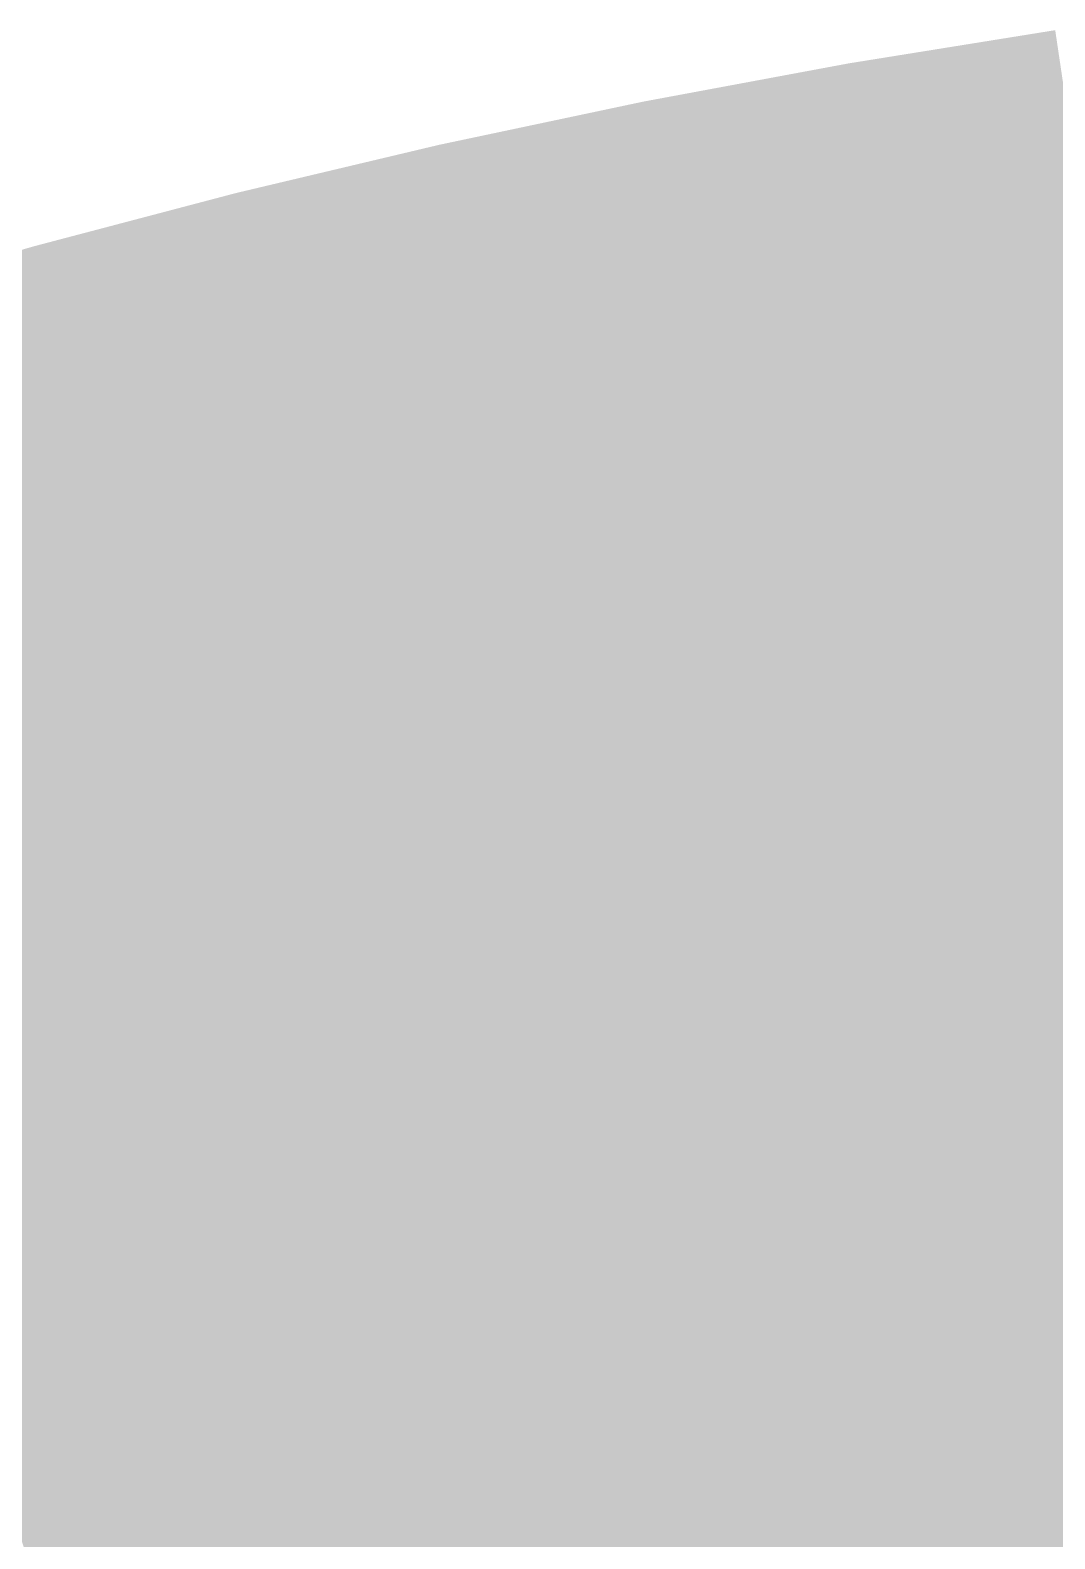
# Model space of a CAD drawing. Header units: inches. Extents: x -266 to 784, y -170 to 213.
# Drawn here: x -45.41 to -24.95, y 138.02 to 168.16 of the extents above; entities that cross this region are included whole.
import ezdxf

# ---------------------------------------------------------------- set-up
doc = ezdxf.new("R2010")
doc.units = ezdxf.units.IN
doc.header["$MEASUREMENT"] = 0

msp = doc.modelspace()

# ---------------------------------------------------------------- linework, layer by layer
at = {"color": 98, "true_color": 0x020301}
for points in [[(-28.892559, 166.511922), (-29.063521, 167.497199), (-24.79745, 167.17083), (-24.944181, 168.160007)], [(-32.970264, 165.752712), (-33.165355, 166.733498), (-28.892559, 166.511922), (-29.063521, 167.497199)], [(-37.02811, 164.89366), (-37.247211, 165.869362), (-32.970264, 165.752712), (-33.165355, 166.733498)], [(-41.06365, 163.935282), (-41.306631, 164.905313), (-37.02811, 164.89366), (-37.247211, 165.869362)], [(-45.074456, 162.878155), (-45.341169, 163.841931), (-41.06365, 163.935282), (-41.306631, 164.905313)], [(-49.05811, 161.722917), (-49.348395, 162.679857), (-45.074456, 162.878155), (-45.341169, 163.841931)]]:
    msp.add_solid(points, dxfattribs=at)
at = {"color": 98, "true_color": 0x050803}
for points in [[(-28.721597, 165.526644), (-28.892559, 166.511922), (-24.65072, 166.181654), (-24.79745, 167.17083)], [(-32.775174, 164.771927), (-32.970264, 165.752712), (-28.721597, 165.526644), (-28.892559, 166.511922)], [(-36.809008, 163.917958), (-37.02811, 164.89366), (-32.775174, 164.771927), (-32.970264, 165.752712)]]:
    msp.add_solid(points, dxfattribs=at)
at = {"color": 98, "true_color": 0x080c05}
msp.add_solid([(-28.550635, 164.541366), (-28.721597, 165.526644), (-24.503989, 165.192477), (-24.65072, 166.181654)], dxfattribs=at)
at = {"color": 98, "true_color": 0x070c05}
for points in [[(-32.580084, 163.791142), (-32.775174, 164.771927), (-28.550635, 164.541366), (-28.721597, 165.526644)], [(-36.589907, 162.942256), (-36.809008, 163.917958), (-32.580084, 163.791142), (-32.775174, 164.771927)], [(-40.57769, 161.995219), (-40.82067, 162.965251), (-36.589907, 162.942256), (-36.809008, 163.917958)], [(-44.54103, 160.950603), (-44.807743, 161.914379), (-40.57769, 161.995219), (-40.82067, 162.965251)], [(-48.477541, 159.809036), (-48.767826, 160.765976), (-44.54103, 160.950603), (-44.807743, 161.914379)]]:
    msp.add_solid(points, dxfattribs=at)
at = {"color": 88, "true_color": 0x0b1008}
msp.add_solid([(-28.379674, 163.556089), (-28.550635, 164.541366), (-24.357259, 164.203301), (-24.503989, 165.192477)], dxfattribs=at)
at = {"color": 98, "true_color": 0x040803}
for points in [[(-40.82067, 162.965251), (-41.06365, 163.935282), (-36.809008, 163.917958), (-37.02811, 164.89366)], [(-44.807743, 161.914379), (-45.074456, 162.878155), (-40.82067, 162.965251), (-41.06365, 163.935282)], [(-48.767826, 160.765976), (-49.05811, 161.722917), (-44.807743, 161.914379), (-45.074456, 162.878155)]]:
    msp.add_solid(points, dxfattribs=at)
at = {"color": 88, "true_color": 0x0a1008}
for points in [[(-32.384993, 162.810357), (-32.580084, 163.791142), (-28.379674, 163.556089), (-28.550635, 164.541366)], [(-36.370806, 161.966554), (-36.589907, 162.942256), (-32.384993, 162.810357), (-32.580084, 163.791142)], [(-40.33471, 161.025188), (-40.57769, 161.995219), (-36.370806, 161.966554), (-36.589907, 162.942256)], [(-44.274318, 159.986827), (-44.54103, 160.950603), (-40.33471, 161.025188), (-40.57769, 161.995219)], [(-48.187256, 158.852096), (-48.477541, 159.809036), (-44.274318, 159.986827), (-44.54103, 160.950603)]]:
    msp.add_solid(points, dxfattribs=at)
at = {"color": 88, "true_color": 0x0d140a}
for points in [[(-28.208712, 162.570811), (-28.379674, 163.556089), (-24.210528, 163.214124), (-24.357259, 164.203301)], [(-32.189903, 161.829571), (-32.384993, 162.810357), (-28.208712, 162.570811), (-28.379674, 163.556089)], [(-36.151705, 160.990851), (-36.370806, 161.966554), (-32.189903, 161.829571), (-32.384993, 162.810357)], [(-40.09173, 160.055157), (-40.33471, 161.025188), (-36.151705, 160.990851), (-36.370806, 161.966554)]]:
    msp.add_solid(points, dxfattribs=at)
at = {"color": 88, "true_color": 0x10190c}
for points in [[(-28.03775, 161.585533), (-28.208712, 162.570811), (-24.063798, 162.224948), (-24.210528, 163.214124)], [(-31.994813, 160.848786), (-32.189903, 161.829571), (-28.03775, 161.585533), (-28.208712, 162.570811)], [(-35.932603, 160.015149), (-36.151705, 160.990851), (-31.994813, 160.848786), (-32.189903, 161.829571)]]:
    msp.add_solid(points, dxfattribs=at)
at = {"color": 88, "true_color": 0x131d0e}
for points in [[(-27.866788, 160.600256), (-28.03775, 161.585533), (-23.917067, 161.235771), (-24.063798, 162.224948)], [(-31.799722, 159.868001), (-31.994813, 160.848786), (-27.866788, 160.600256), (-28.03775, 161.585533)]]:
    msp.add_solid(points, dxfattribs=at)
at = {"color": 88, "true_color": 0x162110}
for points in [[(-27.695826, 159.614978), (-27.866788, 160.600256), (-23.770337, 160.246595), (-23.917067, 161.235771)], [(-31.604632, 158.887215), (-31.799722, 159.868001), (-27.695826, 159.614978), (-27.866788, 160.600256)]]:
    msp.add_solid(points, dxfattribs=at)
at = {"color": 88, "true_color": 0x0c140a}
for points in [[(-44.007605, 159.023051), (-44.274318, 159.986827), (-40.09173, 160.055157), (-40.33471, 161.025188)], [(-47.896972, 157.895155), (-48.187256, 158.852096), (-44.007605, 159.023051), (-44.274318, 159.986827)]]:
    msp.add_solid(points, dxfattribs=at)
at = {"color": 88, "true_color": 0x0f190c}
for points in [[(-39.848749, 159.085126), (-40.09173, 160.055157), (-35.932603, 160.015149), (-36.151705, 160.990851)], [(-43.740892, 158.059275), (-44.007605, 159.023051), (-39.848749, 159.085126), (-40.09173, 160.055157)], [(-47.606687, 156.938215), (-47.896972, 157.895155), (-43.740892, 158.059275), (-44.007605, 159.023051)]]:
    msp.add_solid(points, dxfattribs=at)
at = {"color": 88, "true_color": 0x121d0e}
for points in [[(-35.713502, 159.039447), (-35.932603, 160.015149), (-31.799722, 159.868001), (-31.994813, 160.848786)], [(-39.605769, 158.115094), (-39.848749, 159.085126), (-35.713502, 159.039447), (-35.932603, 160.015149)], [(-43.474179, 157.095499), (-43.740892, 158.059275), (-39.605769, 158.115094), (-39.848749, 159.085126)]]:
    msp.add_solid(points, dxfattribs=at)
at = {"color": 88, "true_color": 0x192512}
msp.add_solid([(-27.524864, 158.6297), (-27.695826, 159.614978), (-23.623606, 159.257418), (-23.770337, 160.246595)], dxfattribs=at)
at = {"color": 88, "true_color": 0x152110}
for points in [[(-35.494401, 158.063745), (-35.713502, 159.039447), (-31.604632, 158.887215), (-31.799722, 159.868001)], [(-39.362789, 157.145063), (-39.605769, 158.115094), (-35.494401, 158.063745), (-35.713502, 159.039447)]]:
    msp.add_solid(points, dxfattribs=at)
at = {"color": 88, "true_color": 0x182512}
for points in [[(-31.409542, 157.90643), (-31.604632, 158.887215), (-27.524864, 158.6297), (-27.695826, 159.614978)], [(-35.2753, 157.088043), (-35.494401, 158.063745), (-31.409542, 157.90643), (-31.604632, 158.887215)], [(-39.119809, 156.175032), (-39.362789, 157.145063), (-35.2753, 157.088043), (-35.494401, 158.063745)]]:
    msp.add_solid(points, dxfattribs=at)
at = {"color": 250, "true_color": 0x1c2a14}
msp.add_solid([(-27.353902, 157.644423), (-27.524864, 158.6297), (-23.476876, 158.268242), (-23.623606, 159.257418)], dxfattribs=at)
at = {"color": 99, "true_color": 0x1b2a14}
for points in [[(-31.214452, 156.925645), (-31.409542, 157.90643), (-27.353902, 157.644423), (-27.524864, 158.6297)], [(-35.056198, 156.112341), (-35.2753, 157.088043), (-31.214452, 156.925645), (-31.409542, 157.90643)]]:
    msp.add_solid(points, dxfattribs=at)
at = {"color": 99, "true_color": 0x1f2e16}
msp.add_solid([(-27.18294, 156.659145), (-27.353902, 157.644423), (-23.330145, 157.279065), (-23.476876, 158.268242)], dxfattribs=at)
at = {"color": 88, "true_color": 0x111d0e}
msp.add_solid([(-47.316402, 155.981275), (-47.606687, 156.938215), (-43.474179, 157.095499), (-43.740892, 158.059275)], dxfattribs=at)
at = {"color": 88, "true_color": 0x142110}
for points in [[(-43.207467, 156.131723), (-43.474179, 157.095499), (-39.362789, 157.145063), (-39.605769, 158.115094)], [(-47.026118, 155.024334), (-47.316402, 155.981275), (-43.207467, 156.131723), (-43.474179, 157.095499)]]:
    msp.add_solid(points, dxfattribs=at)
at = {"color": 99, "true_color": 0x1e2e16}
for points in [[(-31.019361, 155.94486), (-31.214452, 156.925645), (-27.18294, 156.659145), (-27.353902, 157.644423)], [(-34.837097, 155.136639), (-35.056198, 156.112341), (-31.019361, 155.94486), (-31.214452, 156.925645)]]:
    msp.add_solid(points, dxfattribs=at)
at = {"color": 88, "true_color": 0x172512}
for points in [[(-42.940754, 155.167947), (-43.207467, 156.131723), (-39.119809, 156.175032), (-39.362789, 157.145063)], [(-46.735833, 154.067394), (-47.026118, 155.024334), (-42.940754, 155.167947), (-43.207467, 156.131723)]]:
    msp.add_solid(points, dxfattribs=at)
at = {"color": 88, "true_color": 0x1a2a14}
for points in [[(-38.876829, 155.205001), (-39.119809, 156.175032), (-35.056198, 156.112341), (-35.2753, 157.088043)], [(-42.674041, 154.204171), (-42.940754, 155.167947), (-38.876829, 155.205001), (-39.119809, 156.175032)]]:
    msp.add_solid(points, dxfattribs=at)
at = {"color": 99, "true_color": 0x223219}
msp.add_solid([(-27.011978, 155.673867), (-27.18294, 156.659145), (-23.183415, 156.289889), (-23.330145, 157.279065)], dxfattribs=at)
at = {"color": 99, "true_color": 0x213219}
msp.add_solid([(-30.824271, 154.964074), (-31.019361, 155.94486), (-27.011978, 155.673867), (-27.18294, 156.659145)], dxfattribs=at)
at = {"color": 99, "true_color": 0x1d2e16}
for points in [[(-38.633849, 154.234969), (-38.876829, 155.205001), (-34.837097, 155.136639), (-35.056198, 156.112341)], [(-42.407328, 153.240394), (-42.674041, 154.204171), (-38.633849, 154.234969), (-38.876829, 155.205001)]]:
    msp.add_solid(points, dxfattribs=at)
at = {"color": 99, "true_color": 0x24361b}
for points in [[(-26.841017, 154.68859), (-27.011978, 155.673867), (-23.036684, 155.300712), (-23.183415, 156.289889)], [(-30.629181, 153.983289), (-30.824271, 154.964074), (-26.841017, 154.68859), (-27.011978, 155.673867)]]:
    msp.add_solid(points, dxfattribs=at)
at = {"color": 99, "true_color": 0x203219}
for points in [[(-34.617996, 154.160937), (-34.837097, 155.136639), (-30.824271, 154.964074), (-31.019361, 155.94486)], [(-38.390868, 153.264938), (-38.633849, 154.234969), (-34.617996, 154.160937), (-34.837097, 155.136639)]]:
    msp.add_solid(points, dxfattribs=at)
at = {"color": 99, "true_color": 0x273b1d}
for points in [[(-26.670055, 153.703312), (-26.841017, 154.68859), (-22.889954, 154.311536), (-23.036684, 155.300712)], [(-30.43409, 153.002504), (-30.629181, 153.983289), (-26.670055, 153.703312), (-26.841017, 154.68859)]]:
    msp.add_solid(points, dxfattribs=at)
at = {"color": 88, "true_color": 0x192a14}
msp.add_solid([(-46.445548, 153.110454), (-46.735833, 154.067394), (-42.674041, 154.204171), (-42.940754, 155.167947)], dxfattribs=at)
at = {"color": 99, "true_color": 0x23361b}
for points in [[(-34.398895, 153.185234), (-34.617996, 154.160937), (-30.629181, 153.983289), (-30.824271, 154.964074)], [(-38.147888, 152.294907), (-38.390868, 153.264938), (-34.398895, 153.185234), (-34.617996, 154.160937)]]:
    msp.add_solid(points, dxfattribs=at)
at = {"color": 99, "true_color": 0x2a3f1f}
msp.add_solid([(-26.499093, 152.718035), (-26.670055, 153.703312), (-22.743224, 153.322359), (-22.889954, 154.311536)], dxfattribs=at)
at = {"color": 99, "true_color": 0x1c2e16}
msp.add_solid([(-46.155264, 152.153513), (-46.445548, 153.110454), (-42.407328, 153.240394), (-42.674041, 154.204171)], dxfattribs=at)
at = {"color": 99, "true_color": 0x1f3219}
for points in [[(-42.140616, 152.276618), (-42.407328, 153.240394), (-38.390868, 153.264938), (-38.633849, 154.234969)], [(-45.864979, 151.196573), (-46.155264, 152.153513), (-42.140616, 152.276618), (-42.407328, 153.240394)]]:
    msp.add_solid(points, dxfattribs=at)
at = {"color": 99, "true_color": 0x263b1d}
msp.add_solid([(-34.179793, 152.209532), (-34.398895, 153.185234), (-30.43409, 153.002504), (-30.629181, 153.983289)], dxfattribs=at)
at = {"color": 99, "true_color": 0x293f1f}
for points in [[(-30.239, 152.021718), (-30.43409, 153.002504), (-26.499093, 152.718035), (-26.670055, 153.703312)], [(-33.960692, 151.23383), (-34.179793, 152.209532), (-30.239, 152.021718), (-30.43409, 153.002504)]]:
    msp.add_solid(points, dxfattribs=at)
at = {"color": 99, "true_color": 0x22361b}
msp.add_solid([(-41.873903, 151.312842), (-42.140616, 152.276618), (-38.147888, 152.294907), (-38.390868, 153.264938)], dxfattribs=at)
at = {"color": 99, "true_color": 0x253b1d}
for points in [[(-37.904908, 151.324876), (-38.147888, 152.294907), (-34.179793, 152.209532), (-34.398895, 153.185234)], [(-41.60719, 150.349066), (-41.873903, 151.312842), (-37.904908, 151.324876), (-38.147888, 152.294907)]]:
    msp.add_solid(points, dxfattribs=at)
at = {"color": 89, "true_color": 0x2d4321}
msp.add_solid([(-26.328131, 151.732757), (-26.499093, 152.718035), (-22.596493, 152.333183), (-22.743224, 153.322359)], dxfattribs=at)
at = {"color": 89, "true_color": 0x2c4321}
for points in [[(-30.04391, 151.040933), (-30.239, 152.021718), (-26.328131, 151.732757), (-26.499093, 152.718035)], [(-33.741591, 150.258128), (-33.960692, 151.23383), (-30.04391, 151.040933), (-30.239, 152.021718)]]:
    msp.add_solid(points, dxfattribs=at)
at = {"color": 99, "true_color": 0x21361b}
msp.add_solid([(-45.574694, 150.239633), (-45.864979, 151.196573), (-41.873903, 151.312842), (-42.140616, 152.276618)], dxfattribs=at)
at = {"color": 99, "true_color": 0x283f1f}
msp.add_solid([(-37.661928, 150.354844), (-37.904908, 151.324876), (-33.960692, 151.23383), (-34.179793, 152.209532)], dxfattribs=at)
at = {"color": 89, "true_color": 0x304823}
msp.add_solid([(-26.157169, 150.747479), (-26.328131, 151.732757), (-22.449763, 151.344006), (-22.596493, 152.333183)], dxfattribs=at)
at = {"color": 89, "true_color": 0x2f4823}
msp.add_solid([(-29.848819, 150.060148), (-30.04391, 151.040933), (-26.157169, 150.747479), (-26.328131, 151.732757)], dxfattribs=at)
at = {"color": 99, "true_color": 0x243b1d}
msp.add_solid([(-45.28441, 149.282692), (-45.574694, 150.239633), (-41.60719, 150.349066), (-41.873903, 151.312842)], dxfattribs=at)
at = {"color": 99, "true_color": 0x273f1f}
msp.add_solid([(-41.340477, 149.38529), (-41.60719, 150.349066), (-37.661928, 150.354844), (-37.904908, 151.324876)], dxfattribs=at)
at = {"color": 89, "true_color": 0x334c25}
msp.add_solid([(-25.986207, 149.762202), (-26.157169, 150.747479), (-22.303032, 150.35483), (-22.449763, 151.344006)], dxfattribs=at)
at = {"color": 89, "true_color": 0x2b4321}
msp.add_solid([(-37.418948, 149.384813), (-37.661928, 150.354844), (-33.741591, 150.258128), (-33.960692, 151.23383)], dxfattribs=at)
at = {"color": 89, "true_color": 0x2e4823}
msp.add_solid([(-33.52249, 149.282426), (-33.741591, 150.258128), (-29.848819, 150.060148), (-30.04391, 151.040933)], dxfattribs=at)
at = {"color": 89, "true_color": 0x324c25}
msp.add_solid([(-29.653729, 149.079363), (-29.848819, 150.060148), (-25.986207, 149.762202), (-26.157169, 150.747479)], dxfattribs=at)
at = {"color": 99, "true_color": 0x233b1d}
msp.add_solid([(-48.934351, 148.126396), (-49.248033, 149.075924), (-45.28441, 149.282692), (-45.574694, 150.239633)], dxfattribs=at)
at = {"color": 99, "true_color": 0x263f1f}
for points in [[(-44.994125, 148.325752), (-45.28441, 149.282692), (-41.340477, 149.38529), (-41.60719, 150.349066)], [(-48.62067, 147.176868), (-48.934351, 148.126396), (-44.994125, 148.325752), (-45.28441, 149.282692)]]:
    msp.add_solid(points, dxfattribs=at)
at = {"color": 99, "true_color": 0x2a4321}
msp.add_solid([(-41.073765, 148.421514), (-41.340477, 149.38529), (-37.418948, 149.384813), (-37.661928, 150.354844)], dxfattribs=at)
at = {"color": 89, "true_color": 0x2d4823}
for points in [[(-37.175968, 148.414782), (-37.418948, 149.384813), (-33.52249, 149.282426), (-33.741591, 150.258128)], [(-40.807052, 147.457738), (-41.073765, 148.421514), (-37.175968, 148.414782), (-37.418948, 149.384813)]]:
    msp.add_solid(points, dxfattribs=at)
at = {"color": 79, "true_color": 0x365028}
msp.add_solid([(-25.815245, 148.776924), (-25.986207, 149.762202), (-22.156302, 149.365653), (-22.303032, 150.35483)], dxfattribs=at)
at = {"color": 89, "true_color": 0x314c25}
msp.add_solid([(-33.303388, 148.306724), (-33.52249, 149.282426), (-29.653729, 149.079363), (-29.848819, 150.060148)], dxfattribs=at)
at = {"color": 79, "true_color": 0x355028}
msp.add_solid([(-29.458639, 148.098577), (-29.653729, 149.079363), (-25.815245, 148.776924), (-25.986207, 149.762202)], dxfattribs=at)
at = {"color": 99, "true_color": 0x294321}
msp.add_solid([(-44.70384, 147.368812), (-44.994125, 148.325752), (-41.073765, 148.421514), (-41.340477, 149.38529)], dxfattribs=at)
at = {"color": 89, "true_color": 0x304c25}
msp.add_solid([(-36.932987, 147.44475), (-37.175968, 148.414782), (-33.303388, 148.306724), (-33.52249, 149.282426)], dxfattribs=at)
at = {"color": 79, "true_color": 0x39542a}
msp.add_solid([(-25.644283, 147.791646), (-25.815245, 148.776924), (-22.009571, 148.376476), (-22.156302, 149.365653)], dxfattribs=at)
at = {"color": 79, "true_color": 0x345028}
msp.add_solid([(-33.084287, 147.331022), (-33.303388, 148.306724), (-29.458639, 148.098577), (-29.653729, 149.079363)], dxfattribs=at)
at = {"color": 79, "true_color": 0x38542a}
msp.add_solid([(-29.263548, 147.117792), (-29.458639, 148.098577), (-25.644283, 147.791646), (-25.815245, 148.776924)], dxfattribs=at)
at = {"color": 99, "true_color": 0x284321}
msp.add_solid([(-48.306988, 146.22734), (-48.62067, 147.176868), (-44.70384, 147.368812), (-44.994125, 148.325752)], dxfattribs=at)
at = {"color": 89, "true_color": 0x2c4823}
msp.add_solid([(-44.413556, 146.411871), (-44.70384, 147.368812), (-40.807052, 147.457738), (-41.073765, 148.421514)], dxfattribs=at)
at = {"color": 89, "true_color": 0x2f4c25}
msp.add_solid([(-40.540339, 146.493962), (-40.807052, 147.457738), (-36.932987, 147.44475), (-37.175968, 148.414782)], dxfattribs=at)
at = {"color": 89, "true_color": 0x335028}
msp.add_solid([(-36.690007, 146.474719), (-36.932987, 147.44475), (-33.084287, 147.331022), (-33.303388, 148.306724)], dxfattribs=at)
at = {"color": 79, "true_color": 0x3c592c}
msp.add_solid([(-25.473321, 146.806369), (-25.644283, 147.791646), (-21.862841, 147.3873), (-22.009571, 148.376476)], dxfattribs=at)
at = {"color": 79, "true_color": 0x37542a}
msp.add_solid([(-32.865186, 146.35532), (-33.084287, 147.331022), (-29.263548, 147.117792), (-29.458639, 148.098577)], dxfattribs=at)
at = {"color": 79, "true_color": 0x3a592c}
msp.add_solid([(-29.068458, 146.137007), (-29.263548, 147.117792), (-25.473321, 146.806369), (-25.644283, 147.791646)], dxfattribs=at)
at = {"color": 89, "true_color": 0x2e4c25}
for points in [[(-44.123271, 145.454931), (-44.413556, 146.411871), (-40.540339, 146.493962), (-40.807052, 147.457738)], [(-47.679625, 144.328283), (-47.993306, 145.277812), (-44.123271, 145.454931), (-44.413556, 146.411871)]]:
    msp.add_solid(points, dxfattribs=at)
at = {"color": 89, "true_color": 0x325028}
msp.add_solid([(-40.273626, 145.530186), (-40.540339, 146.493962), (-36.690007, 146.474719), (-36.932987, 147.44475)], dxfattribs=at)
at = {"color": 69, "true_color": 0x3e5d2e}
msp.add_solid([(-25.30236, 145.821091), (-25.473321, 146.806369), (-21.71611, 146.398123), (-21.862841, 147.3873)], dxfattribs=at)
at = {"color": 89, "true_color": 0x2b4823}
msp.add_solid([(-47.993306, 145.277812), (-48.306988, 146.22734), (-44.413556, 146.411871), (-44.70384, 147.368812)], dxfattribs=at)
at = {"color": 79, "true_color": 0x36542a}
msp.add_solid([(-36.447027, 145.504688), (-36.690007, 146.474719), (-32.865186, 146.35532), (-33.084287, 147.331022)], dxfattribs=at)
at = {"color": 79, "true_color": 0x39592c}
msp.add_solid([(-32.646085, 145.379617), (-32.865186, 146.35532), (-29.068458, 146.137007), (-29.263548, 147.117792)], dxfattribs=at)
at = {"color": 79, "true_color": 0x3d5d2e}
msp.add_solid([(-28.873368, 145.156222), (-29.068458, 146.137007), (-25.30236, 145.821091), (-25.473321, 146.806369)], dxfattribs=at)
at = {"color": 89, "true_color": 0x315028}
msp.add_solid([(-43.832986, 144.497991), (-44.123271, 145.454931), (-40.273626, 145.530186), (-40.540339, 146.493962)], dxfattribs=at)
at = {"color": 79, "true_color": 0x35542a}
msp.add_solid([(-40.006914, 144.56641), (-40.273626, 145.530186), (-36.447027, 145.504688), (-36.690007, 146.474719)], dxfattribs=at)
at = {"color": 79, "true_color": 0x38592c}
msp.add_solid([(-36.204047, 144.534657), (-36.447027, 145.504688), (-32.646085, 145.379617), (-32.865186, 146.35532)], dxfattribs=at)
at = {"color": 69, "true_color": 0x416130}
msp.add_solid([(-25.131398, 144.835813), (-25.30236, 145.821091), (-21.56938, 145.408947), (-21.71611, 146.398123)], dxfattribs=at)
at = {"color": 79, "true_color": 0x3c5d2e}
msp.add_solid([(-32.426984, 144.403915), (-32.646085, 145.379617), (-28.873368, 145.156222), (-29.068458, 146.137007)], dxfattribs=at)
at = {"color": 69, "true_color": 0x406130}
msp.add_solid([(-28.678277, 144.175436), (-28.873368, 145.156222), (-25.131398, 144.835813), (-25.30236, 145.821091)], dxfattribs=at)
at = {"color": 89, "true_color": 0x305028}
msp.add_solid([(-47.365943, 143.378755), (-47.679625, 144.328283), (-43.832986, 144.497991), (-44.123271, 145.454931)], dxfattribs=at)
at = {"color": 79, "true_color": 0x34542a}
msp.add_solid([(-43.542702, 143.54105), (-43.832986, 144.497991), (-40.006914, 144.56641), (-40.273626, 145.530186)], dxfattribs=at)
at = {"color": 79, "true_color": 0x37592c}
msp.add_solid([(-39.740201, 143.602634), (-40.006914, 144.56641), (-36.204047, 144.534657), (-36.447027, 145.504688)], dxfattribs=at)
at = {"color": 79, "true_color": 0x3b5d2e}
msp.add_solid([(-35.961067, 143.564625), (-36.204047, 144.534657), (-32.426984, 144.403915), (-32.646085, 145.379617)], dxfattribs=at)
at = {"color": 69, "true_color": 0x446532}
msp.add_solid([(-24.960436, 143.850536), (-25.131398, 144.835813), (-21.422649, 144.41977), (-21.56938, 145.408947)], dxfattribs=at)
at = {"color": 69, "true_color": 0x3f6130}
msp.add_solid([(-32.207882, 143.428213), (-32.426984, 144.403915), (-28.678277, 144.175436), (-28.873368, 145.156222)], dxfattribs=at)
at = {"color": 69, "true_color": 0x436532}
msp.add_solid([(-28.483187, 143.194651), (-28.678277, 144.175436), (-24.960436, 143.850536), (-25.131398, 144.835813)], dxfattribs=at)
at = {"color": 89, "true_color": 0x33542a}
msp.add_solid([(-47.052261, 142.429227), (-47.365943, 143.378755), (-43.542702, 143.54105), (-43.832986, 144.497991)], dxfattribs=at)
at = {"color": 79, "true_color": 0x36592c}
msp.add_solid([(-43.252417, 142.58411), (-43.542702, 143.54105), (-39.740201, 143.602634), (-40.006914, 144.56641)], dxfattribs=at)
at = {"color": 79, "true_color": 0x3a5d2e}
msp.add_solid([(-39.473488, 142.638858), (-39.740201, 143.602634), (-35.961067, 143.564625), (-36.204047, 144.534657)], dxfattribs=at)
at = {"color": 69, "true_color": 0x3e6130}
msp.add_solid([(-35.718086, 142.594594), (-35.961067, 143.564625), (-32.207882, 143.428213), (-32.426984, 144.403915)], dxfattribs=at)
at = {"color": 87, "true_color": 0x476a34}
msp.add_solid([(-24.789474, 142.865258), (-24.960436, 143.850536), (-21.275919, 143.430594), (-21.422649, 144.41977)], dxfattribs=at)
at = {"color": 69, "true_color": 0x426532}
msp.add_solid([(-31.988781, 142.452511), (-32.207882, 143.428213), (-28.483187, 143.194651), (-28.678277, 144.175436)], dxfattribs=at)
at = {"color": 97, "true_color": 0x466a34}
msp.add_solid([(-28.288097, 142.213866), (-28.483187, 143.194651), (-24.789474, 142.865258), (-24.960436, 143.850536)], dxfattribs=at)
at = {"color": 79, "true_color": 0x35592c}
msp.add_solid([(-46.738579, 141.479699), (-47.052261, 142.429227), (-43.252417, 142.58411), (-43.542702, 143.54105)], dxfattribs=at)
at = {"color": 79, "true_color": 0x395d2e}
msp.add_solid([(-42.962132, 141.62717), (-43.252417, 142.58411), (-39.473488, 142.638858), (-39.740201, 143.602634)], dxfattribs=at)
at = {"color": 79, "true_color": 0x3d6130}
msp.add_solid([(-39.206775, 141.675082), (-39.473488, 142.638858), (-35.718086, 142.594594), (-35.961067, 143.564625)], dxfattribs=at)
at = {"color": 69, "true_color": 0x416532}
msp.add_solid([(-35.475106, 141.624563), (-35.718086, 142.594594), (-31.988781, 142.452511), (-32.207882, 143.428213)], dxfattribs=at)
at = {"color": 97, "true_color": 0x456a34}
msp.add_solid([(-31.76968, 141.476809), (-31.988781, 142.452511), (-28.288097, 142.213866), (-28.483187, 143.194651)], dxfattribs=at)
at = {"color": 87, "true_color": 0x496e36}
msp.add_solid([(-28.093006, 141.23308), (-28.288097, 142.213866), (-24.618512, 141.879981), (-24.789474, 142.865258)], dxfattribs=at)
at = {"color": 79, "true_color": 0x385d2e}
msp.add_solid([(-46.424898, 140.530171), (-46.738579, 141.479699), (-42.962132, 141.62717), (-43.252417, 142.58411)], dxfattribs=at)
at = {"color": 79, "true_color": 0x3c6130}
msp.add_solid([(-42.671848, 140.670229), (-42.962132, 141.62717), (-39.206775, 141.675082), (-39.473488, 142.638858)], dxfattribs=at)
at = {"color": 69, "true_color": 0x3f6532}
msp.add_solid([(-38.940063, 140.711306), (-39.206775, 141.675082), (-35.475106, 141.624563), (-35.718086, 142.594594)], dxfattribs=at)
at = {"color": 97, "true_color": 0x436a34}
msp.add_solid([(-35.232126, 140.654532), (-35.475106, 141.624563), (-31.76968, 141.476809), (-31.988781, 142.452511)], dxfattribs=at)
at = {"color": 87, "true_color": 0x476e36}
msp.add_solid([(-31.550579, 140.501107), (-31.76968, 141.476809), (-28.093006, 141.23308), (-28.288097, 142.213866)], dxfattribs=at)
at = {"color": 69, "true_color": 0x3e6532}
msp.add_solid([(-42.381563, 139.713289), (-42.671848, 140.670229), (-38.940063, 140.711306), (-39.206775, 141.675082)], dxfattribs=at)
at = {"color": 87, "true_color": 0x4b7239}
msp.add_solid([(-27.897916, 140.252295), (-28.093006, 141.23308), (-24.44755, 140.894703), (-24.618512, 141.879981)], dxfattribs=at)
at = {"color": 79, "true_color": 0x3a6130}
msp.add_solid([(-46.111216, 139.580643), (-46.424898, 140.530171), (-42.671848, 140.670229), (-42.962132, 141.62717)], dxfattribs=at)
at = {"color": 97, "true_color": 0x426a34}
msp.add_solid([(-38.67335, 139.74753), (-38.940063, 140.711306), (-35.232126, 140.654532), (-35.475106, 141.624563)], dxfattribs=at)
at = {"color": 97, "true_color": 0x466e36}
msp.add_solid([(-34.989146, 139.6845), (-35.232126, 140.654532), (-31.550579, 140.501107), (-31.76968, 141.476809)], dxfattribs=at)
at = {"color": 87, "true_color": 0x4a7239}
msp.add_solid([(-31.331477, 139.525405), (-31.550579, 140.501107), (-27.897916, 140.252295), (-28.093006, 141.23308)], dxfattribs=at)
at = {"color": 87, "true_color": 0x4e763b}
msp.add_solid([(-27.702826, 139.27151), (-27.897916, 140.252295), (-24.276588, 139.909425), (-24.44755, 140.894703)], dxfattribs=at)
at = {"color": 79, "true_color": 0x3d6532}
msp.add_solid([(-45.797534, 138.631114), (-46.111216, 139.580643), (-42.381563, 139.713289), (-42.671848, 140.670229)], dxfattribs=at)
at = {"color": 97, "true_color": 0x416a34}
msp.add_solid([(-42.091278, 138.756349), (-42.381563, 139.713289), (-38.67335, 139.74753), (-38.940063, 140.711306)], dxfattribs=at)
at = {"color": 97, "true_color": 0x456e36}
msp.add_solid([(-38.406637, 138.783753), (-38.67335, 139.74753), (-34.989146, 139.6845), (-35.232126, 140.654532)], dxfattribs=at)
at = {"color": 87, "true_color": 0x497239}
msp.add_solid([(-34.746166, 138.714469), (-34.989146, 139.6845), (-31.331477, 139.525405), (-31.550579, 140.501107)], dxfattribs=at)
at = {"color": 87, "true_color": 0x4d763b}
msp.add_solid([(-31.112376, 138.549702), (-31.331477, 139.525405), (-27.702826, 139.27151), (-27.897916, 140.252295)], dxfattribs=at)
at = {"color": 87, "true_color": 0x517b3d}
msp.add_solid([(-27.507735, 138.290725), (-27.702826, 139.27151), (-24.105626, 138.924148), (-24.276588, 139.909425)], dxfattribs=at)
at = {"color": 97, "true_color": 0x406a34}
msp.add_solid([(-45.483852, 137.681586), (-45.797534, 138.631114), (-42.091278, 138.756349), (-42.381563, 139.713289)], dxfattribs=at)
at = {"color": 97, "true_color": 0x436e36}
msp.add_solid([(-41.800994, 137.799408), (-42.091278, 138.756349), (-38.406637, 138.783753), (-38.67335, 139.74753)], dxfattribs=at)
at = {"color": 87, "true_color": 0x477239}
msp.add_solid([(-38.139924, 137.819977), (-38.406637, 138.783753), (-34.746166, 138.714469), (-34.989146, 139.6845)], dxfattribs=at)
at = {"color": 87, "true_color": 0x4c763b}
msp.add_solid([(-34.503186, 137.744438), (-34.746166, 138.714469), (-31.112376, 138.549702), (-31.331477, 139.525405)], dxfattribs=at)
at = {"color": 87, "true_color": 0x507b3d}
msp.add_solid([(-30.893275, 137.574), (-31.112376, 138.549702), (-27.507735, 138.290725), (-27.702826, 139.27151)], dxfattribs=at)
at = {"color": 97, "true_color": 0x426e36}
msp.add_solid([(-45.170171, 136.732058), (-45.483852, 137.681586), (-41.800994, 137.799408), (-42.091278, 138.756349)], dxfattribs=at)
at = {"color": 97, "true_color": 0x467239}
msp.add_solid([(-41.510709, 136.842468), (-41.800994, 137.799408), (-38.139924, 137.819977), (-38.406637, 138.783753)], dxfattribs=at)
at = {"color": 87, "true_color": 0x4a763b}
msp.add_solid([(-37.873212, 136.856201), (-38.139924, 137.819977), (-34.503186, 137.744438), (-34.746166, 138.714469)], dxfattribs=at)
at = {"color": 87, "true_color": 0x547f3f}
msp.add_solid([(-27.312645, 137.309939), (-27.507735, 138.290725), (-23.934664, 137.93887), (-24.105626, 138.924148)], dxfattribs=at)
at = {"color": 87, "true_color": 0x4e7b3d}
msp.add_solid([(-34.260205, 136.774407), (-34.503186, 137.744438), (-30.893275, 137.574), (-31.112376, 138.549702)], dxfattribs=at)
at = {"color": 87, "true_color": 0x537f3f}
msp.add_solid([(-30.674174, 136.598298), (-30.893275, 137.574), (-27.312645, 137.309939), (-27.507735, 138.290725)], dxfattribs=at)

doc.saveas('drawing.dxf')
